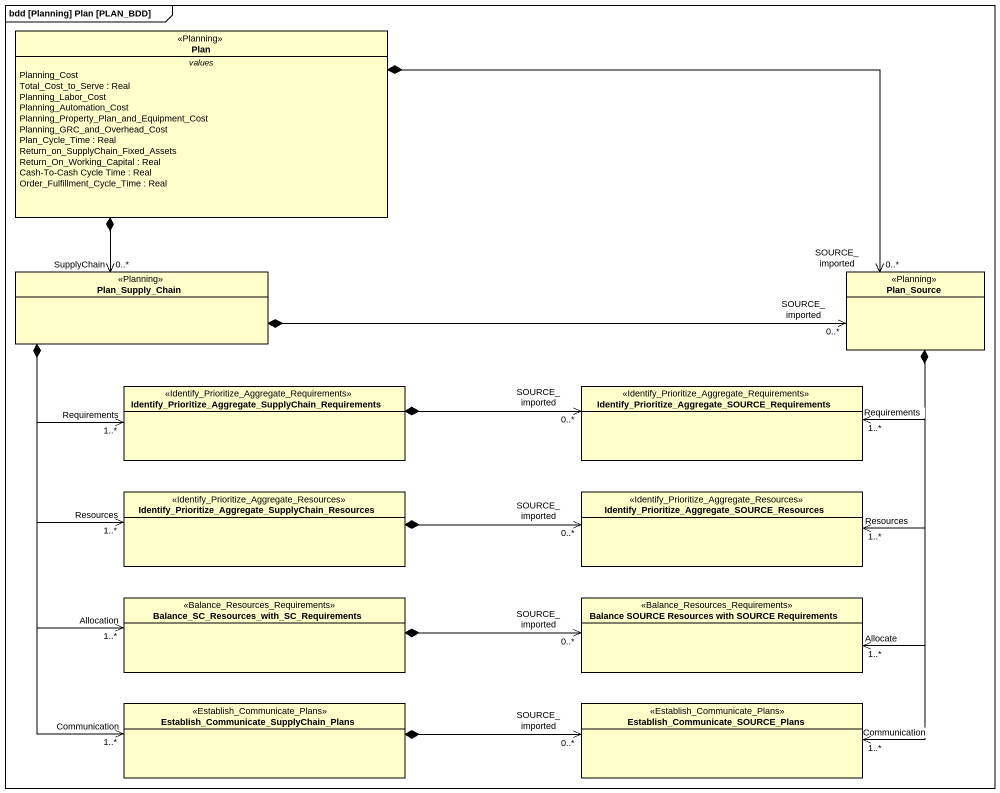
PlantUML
@startuml
mainframe bdd [Planning] Plan [PLAN_BDD]
hide circle
hide empty members
class Plan <<Planning>> {
  -- values --
  Planning_Cost
  Total_Cost_to_Serve : Real
  Planning_Labor_Cost
  Planning_Automation_Cost
  Planning_Property_Plan_and_Equipment_Cost
  Planning_GRC_and_Overhead_Cost
  Plan_Cycle_Time : Real
  Return_on_SupplyChain_Fixed_Assets
  Return_On_Working_Capital : Real
  Cash-To-Cash Cycle Time : Real
  Order_Fulfillment_Cycle_Time : Real
}
class Plan_Supply_Chain <<Planning>>
class Plan_Source <<Planning>>
class "Identify_Prioritize_Aggregate_SupplyChain_Requirements" as Identify_Prioritize <<Identify_Prioritize_Aggregate_Requirements>>
class "Identify_Prioritize_Aggregate_SOURCE_Requirements" as Identify_Prioritize_2 <<Identify_Prioritize_Aggregate_Requirements>>
class "Identify_Prioritize_Aggregate_SupplyChain_Resources" as Identify_Prioritize_3 <<Identify_Prioritize_Aggregate_Resources>>
class "Identify_Prioritize_Aggregate_SOURCE_Resources" as Identify_Prioritize_4 <<Identify_Prioritize_Aggregate_Resources>>
class "Balance_SC_Resources_with_SC_Requirements" as Balance_SC_Resources_with <<Balance_Resources_Requirements>>
class "Balance SOURCE Resources with SOURCE Requirements" as Balance_SOURCE_Resources <<Balance_Resources_Requirements>>
class "Establish_Communicate_SupplyChain_Plans" as Establish_Communicate <<Establish_Communicate_Plans>>
class "Establish_Communicate_SOURCE_Plans" as Establish_Communicate_2 <<Establish_Communicate_Plans>>
Plan *--> "SupplyChain\n0..*" Plan_Supply_Chain
Plan *-right-> "SOURCE_imported\n0..*" Plan_Source
Plan_Supply_Chain *-right-> "SOURCE_imported\n0..*" Plan_Source
Plan_Supply_Chain *--> "Requirements\n1..*" Identify_Prioritize
Plan_Supply_Chain *--> "Resources\n1..*" Identify_Prioritize_3
Plan_Supply_Chain *--> "Allocation\n1..*" Balance_SC_Resources_with
Plan_Supply_Chain *--> "Communication\n1..*" Establish_Communicate
Plan_Source *-left-> "Requirements\n1..*" Identify_Prioritize_2
Plan_Source *--> "Resources\n1..*" Identify_Prioritize_4
Plan_Source *--> "Allocate\n1..*" Balance_SOURCE_Resources
Plan_Source *--> "Communication\n1..*" Establish_Communicate_2
Identify_Prioritize *-right-> "SOURCE_imported\n0..*" Identify_Prioritize_2
Identify_Prioritize_3 *-right-> "SOURCE_imported\n0..*" Identify_Prioritize_4
Balance_SC_Resources_with *-right-> "SOURCE_imported\n0..*" Balance_SOURCE_Resources
Establish_Communicate *-right-> "SOURCE_imported\n0..*" Establish_Communicate_2
@enduml
